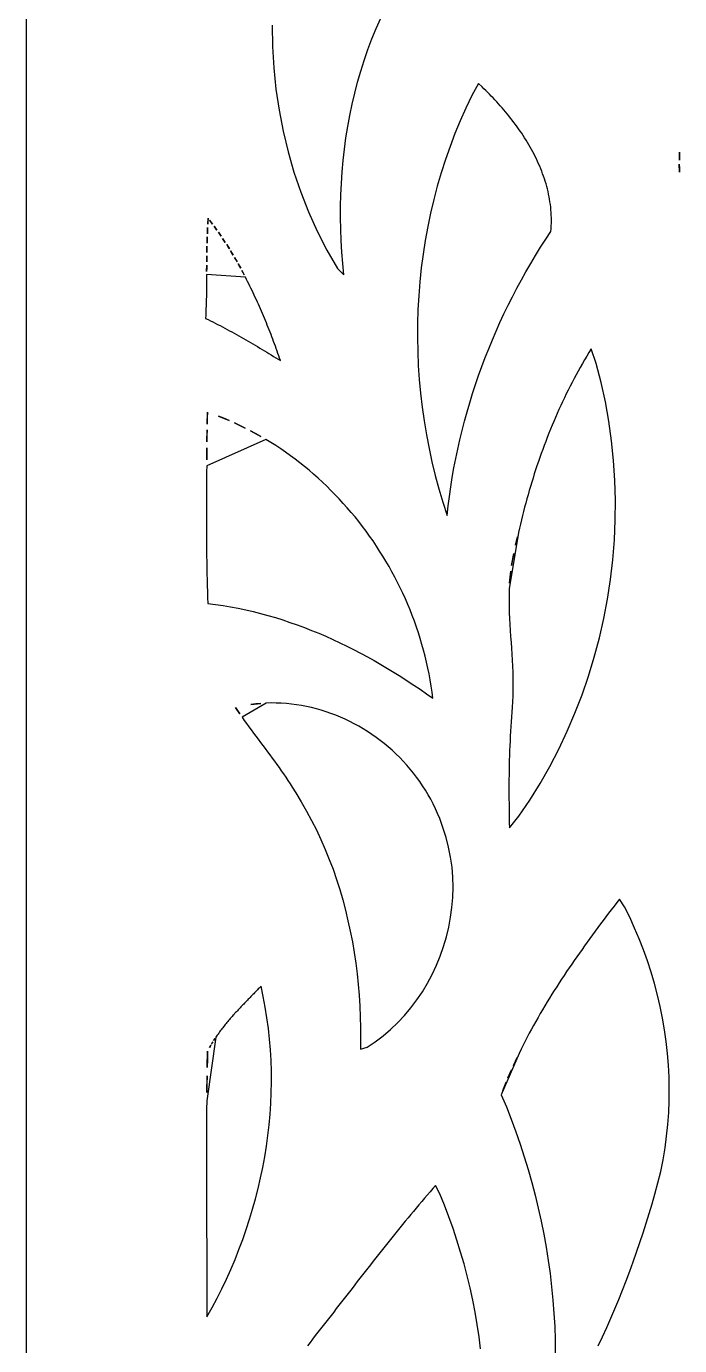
# Model space of a CAD drawing. Header units: metres. Extents: x 0 to 500, y 0 to 1000.
# Drawn here: x 0 to 91.1, y 452.6 to 636.7 of the extents above; entities that cross this region are included whole.
import ezdxf

# ---------------------------------------------------------------- set-up
doc = ezdxf.new("R2010")
doc.units = ezdxf.units.M
doc.layers.add('HOLE', color=7, linetype='Continuous')
doc.layers.add('OUTER', color=7, linetype='Continuous')

msp = doc.modelspace()

# ---------------------------------------------------------------- linework, layer by layer
at = {"layer": 'HOLE'}
for points in [[(34.26, 636.83), (34.32, 633.85), (34.5, 630.88), (34.81, 627.92), (35.24, 624.98), (35.81, 622.06), (36.5, 619.18), (37.32, 616.33), (38.27, 613.53), (39.36, 610.78), (40.57, 608.08), (41.91, 605.44), (43.39, 602.87), (44.27, 602), (44.12, 603.58), (44, 605.17), (43.91, 606.77), (43.85, 608.36), (43.82, 609.96), (43.83, 611.56), (43.87, 613.16), (43.94, 614.75), (44.05, 616.35), (44.19, 617.94), (44.36, 619.53), (44.58, 621.11), (44.83, 622.68), (45.11, 624.25), (45.43, 625.8), (45.8, 627.35), (46.2, 628.89), (46.63, 630.41), (47.11, 631.92), (47.63, 633.42), (48.19, 634.9), (48.79, 636.37), (49.44, 637.82)], [(79.77, 452.58), (80.37, 453.86), (80.96, 455.14), (81.53, 456.43), (82.08, 457.73), (82.62, 459.04), (83.15, 460.35), (83.66, 461.67), (84.15, 463), (84.63, 464.33), (85.1, 465.67), (85.56, 467.01), (86.01, 468.35), (86.44, 469.7), (86.86, 471.05), (87.27, 472.41), (87.67, 473.76), (88.09, 475.32), (88.48, 476.93), (88.8, 478.56), (89.08, 480.19), (89.3, 481.83), (89.47, 483.48), (89.59, 485.13), (89.66, 486.78), (89.68, 488.44), (89.64, 490.09), (89.56, 491.74), (89.43, 493.39), (89.25, 495.03), (89.02, 496.67), (88.74, 498.3), (88.41, 499.92), (88.04, 501.53), (87.62, 503.13), (87.15, 504.71), (86.64, 506.28), (86.09, 507.84), (85.49, 509.37), (84.84, 510.88), (84.15, 512.38), (83.42, 513.85), (82.72, 514.91), (82.34, 514.42), (81.97, 513.93), (81.59, 513.43), (81.21, 512.94), (80.83, 512.44), (80.46, 511.94), (80.08, 511.44), (79.71, 510.94), (79.34, 510.44), (78.96, 509.93), (78.59, 509.43), (78.23, 508.92), (77.86, 508.41), (77.5, 507.9), (77.13, 507.39), (76.77, 506.87), (76.42, 506.36), (76.06, 505.84), (75.71, 505.32), (75.35, 504.8), (75.01, 504.27), (74.66, 503.75), (74.32, 503.22), (73.98, 502.69), (73.64, 502.16), (73.3, 501.63), (72.97, 501.1), (72.65, 500.56), (72.32, 500.02), (72, 499.48), (71.68, 498.94), (71.37, 498.39), (71.06, 497.85), (70.75, 497.3), (70.45, 496.75), (70.15, 496.19), (69.86, 495.64), (69.57, 495.08), (69.28, 494.52), (69, 493.96), (68.73, 493.39), (66.24, 487.62), (66.24, 487.62), (66.95, 485.92), (67.62, 484.19), (68.27, 482.46), (68.87, 480.71), (69.45, 478.95), (69.99, 477.18), (70.49, 475.4), (70.97, 473.6), (71.4, 471.8), (71.8, 469.99), (72.17, 468.17), (72.5, 466.34), (72.79, 464.51), (73.04, 462.67), (73.26, 460.82), (73.44, 458.98), (73.59, 457.12), (73.69, 455.27), (73.76, 453.41), (73.78, 451.55)], [(63.36, 452.15), (63.14, 453.86), (62.89, 455.57), (62.6, 457.28), (62.27, 458.97), (61.9, 460.66), (61.49, 462.34), (61.05, 464.02), (60.57, 465.68), (60.06, 467.33), (59.52, 468.97), (58.94, 470.59), (58.33, 472.2), (57.69, 473.8), (57.08, 474.97), (56.69, 474.53), (56.3, 474.08), (55.91, 473.63), (55.52, 473.17), (55.14, 472.72), (54.75, 472.26), (54.37, 471.81), (53.99, 471.35), (53.61, 470.89), (53.23, 470.43), (52.85, 469.97), (52.47, 469.51), (52.09, 469.05), (51.72, 468.59), (51.34, 468.12), (50.97, 467.66), (50.59, 467.19), (50.22, 466.73), (49.85, 466.26), (49.48, 465.79), (49.11, 465.32), (48.74, 464.85), (48.37, 464.38), (48, 463.91), (47.63, 463.44), (47.27, 462.97), (46.9, 462.5), (46.53, 462.03), (46.16, 461.56), (45.8, 461.09), (45.43, 460.61), (45.07, 460.14), (44.7, 459.67), (44.33, 459.2), (43.97, 458.73), (43.6, 458.25), (43.23, 457.78), (42.87, 457.31), (42.5, 456.84), (42.14, 456.37), (41.77, 455.89), (41.4, 455.42), (41.03, 454.95), (40.67, 454.48), (40.3, 454.01), (39.93, 453.54), (39.56, 453.07), (39.19, 452.61)]]:
    msp.add_lwpolyline(points, dxfattribs=at)
for points in [[(63.04, 628.71), (62.15, 627), (61.31, 625.26), (60.52, 623.49), (59.78, 621.71), (59.09, 619.9), (58.45, 618.08), (57.85, 616.23), (57.31, 614.38), (56.82, 612.5), (56.37, 610.62), (55.98, 608.72), (55.63, 606.81), (55.33, 604.89), (55.08, 602.96), (54.88, 601.03), (54.73, 599.09), (54.62, 597.15), (54.56, 595.2), (54.55, 593.26), (54.59, 591.31), (54.67, 589.36), (54.8, 587.42), (54.98, 585.48), (55.21, 583.55), (55.48, 581.62), (55.8, 579.7), (56.16, 577.79), (56.57, 575.89), (57.03, 574), (57.53, 572.13), (58.08, 570.27), (58.67, 568.42), (58.83, 569.76), (59, 571.09), (59.19, 572.42), (59.41, 573.74), (59.64, 575.06), (59.9, 576.38), (60.18, 577.69), (60.47, 578.99), (60.79, 580.29), (61.12, 581.58), (61.47, 582.87), (61.85, 584.15), (62.24, 585.43), (62.65, 586.69), (63.08, 587.95), (63.53, 589.21), (64, 590.45), (64.49, 591.69), (65, 592.92), (65.52, 594.14), (66.06, 595.35), (66.62, 596.56), (67.2, 597.75), (67.79, 598.94), (68.41, 600.12), (69.04, 601.28), (69.68, 602.44), (70.35, 603.59), (71.03, 604.72), (71.73, 605.85), (72.44, 606.96), (73.17, 608.06), (73.2, 608.44), (73.22, 608.82), (73.23, 609.2), (73.24, 609.58), (73.23, 609.95), (73.22, 610.32), (73.2, 610.7), (73.17, 611.07), (73.13, 611.44), (73.09, 611.81), (73.03, 612.17), (72.98, 612.54), (72.91, 612.9), (72.84, 613.26), (72.76, 613.62), (72.67, 613.98), (72.58, 614.34), (72.48, 614.7), (72.37, 615.05), (72.26, 615.41), (72.14, 615.76), (72.01, 616.11), (71.88, 616.45), (71.74, 616.8), (71.6, 617.14), (71.45, 617.48), (71.3, 617.82), (71.14, 618.16), (70.98, 618.5), (70.81, 618.83), (70.64, 619.16), (70.46, 619.49), (70.28, 619.82), (70.09, 620.15), (69.9, 620.47), (69.7, 620.79), (69.5, 621.11), (69.3, 621.42), (69.09, 621.74), (68.88, 622.05), (68.66, 622.36), (68.45, 622.66), (68.22, 622.97), (68, 623.27), (67.77, 623.57), (67.54, 623.86), (67.31, 624.16), (67.07, 624.45), (66.83, 624.74), (66.59, 625.02), (66.35, 625.31), (66.1, 625.59), (65.86, 625.86), (65.61, 626.14), (65.35, 626.41), (65.1, 626.68), (64.85, 626.94), (64.59, 627.2), (64.34, 627.46), (64.08, 627.72), (63.82, 627.97), (63.56, 628.22), (63.04, 628.71)], [(91.12, 619.12), (91.09, 618.56), (91.08, 618), (91.12, 619.12)], [(91.07, 617.43), (91.08, 616.87), (91.11, 616.3), (91.07, 617.43)], [(25.35, 609.92), (25.32, 609.48), (25.3, 609.05), (25.35, 609.92)], [(25.97, 609.08), (25.77, 609.36), (25.56, 609.64), (25.97, 609.08)], [(25.28, 608.61), (25.26, 608.17), (25.24, 607.73), (25.28, 608.61)], [(26.58, 608.24), (26.38, 608.52), (26.18, 608.8), (26.58, 608.24)], [(27.18, 607.38), (26.98, 607.66), (26.78, 607.95), (27.18, 607.38)], [(25.19, 605.98), (25.19, 605.55), (25.18, 605.11), (25.19, 605.98)], [(25.23, 607.3), (25.22, 606.86), (25.2, 606.42), (25.23, 607.3)], [(27.75, 606.51), (27.56, 606.8), (27.37, 607.09), (27.75, 606.51)], [(28.31, 605.62), (28.13, 605.92), (27.94, 606.21), (28.31, 605.62)], [(25.17, 604.67), (25.16, 604.23), (25.16, 603.8), (25.17, 604.67)], [(28.85, 604.73), (28.67, 605.03), (28.49, 605.33), (28.85, 604.73)], [(29.38, 603.82), (29.2, 604.13), (29.03, 604.43), (29.38, 603.82)], [(25.14, 602.05), (25.13, 601.61), (25.13, 601.17), (25.12, 600.73), (25.12, 600.3), (25.11, 599.86), (25.1, 599.42), (25.1, 598.98), (25.09, 598.55), (25.08, 598.11), (25.06, 597.67), (25.05, 597.24), (25.04, 596.8), (25.02, 596.36), (25, 595.92), (25.34, 595.76), (25.67, 595.6), (26.01, 595.43), (26.34, 595.26), (26.68, 595.09), (27.01, 594.92), (27.34, 594.74), (27.67, 594.57), (28, 594.39), (28.33, 594.21), (28.66, 594.03), (28.99, 593.85), (29.31, 593.67), (29.64, 593.49), (29.97, 593.3), (30.29, 593.12), (30.61, 592.93), (30.94, 592.74), (31.26, 592.56), (31.59, 592.37), (31.91, 592.18), (32.23, 591.99), (32.55, 591.79), (32.87, 591.6), (33.2, 591.41), (33.52, 591.22), (33.84, 591.02), (34.16, 590.83), (34.48, 590.63), (34.8, 590.44), (35.12, 590.25), (35.44, 590.05), (35.32, 590.38), (35.21, 590.71), (35.09, 591.04), (34.97, 591.37), (34.85, 591.7), (34.73, 592.03), (34.61, 592.36), (34.49, 592.69), (34.37, 593.02), (34.24, 593.35), (34.12, 593.68), (33.99, 594.01), (33.86, 594.33), (33.73, 594.66), (33.6, 594.99), (33.47, 595.31), (33.34, 595.64), (33.2, 595.96), (33.07, 596.28), (32.93, 596.61), (32.79, 596.93), (32.65, 597.25), (32.51, 597.57), (32.37, 597.89), (32.22, 598.21), (32.08, 598.53), (31.93, 598.85), (31.78, 599.17), (31.63, 599.48), (31.48, 599.8), (31.33, 600.12), (31.18, 600.43), (31.02, 600.74), (30.86, 601.06), (30.7, 601.37), (30.54, 601.68), (25.14, 602.05)], [(25.15, 603.36), (25.15, 602.92), (25.14, 602.48), (25.15, 603.36)], [(29.89, 602.91), (29.72, 603.22), (29.55, 603.52), (29.89, 602.91)], [(30.38, 601.99), (30.22, 602.3), (30.05, 602.6), (30.38, 601.99)], [(67.36, 558.18), (67.33, 557.35), (67.33, 556.53), (67.34, 555.7), (67.36, 554.87), (67.39, 554.05), (67.44, 553.22), (67.49, 552.39), (67.54, 551.56), (67.6, 550.73), (67.65, 549.9), (67.71, 549.07), (67.76, 548.24), (67.8, 547.41), (67.84, 546.58), (67.86, 545.75), (67.87, 544.92), (67.87, 544.09), (67.85, 543.26), (67.81, 542.44), (67.75, 541.67), (67.7, 541), (67.65, 540.33), (67.61, 539.66), (67.57, 538.99), (67.53, 538.32), (67.49, 537.65), (67.46, 536.97), (67.43, 536.3), (67.41, 535.63), (67.38, 534.96), (67.36, 534.28), (67.35, 533.61), (67.33, 532.94), (67.32, 532.27), (67.31, 531.59), (67.31, 530.92), (67.31, 530.25), (67.31, 529.57), (67.31, 528.9), (67.32, 528.23), (67.32, 527.55), (67.33, 526.88), (67.35, 526.21), (67.36, 525.53), (67.38, 524.86), (68.68, 526.48), (70.21, 528.73), (71.65, 531.04), (73, 533.42), (74.27, 535.85), (75.44, 538.33), (76.52, 540.85), (77.51, 543.42), (78.41, 546.03), (79.21, 548.67), (79.92, 551.34), (80.53, 554.04), (81.05, 556.76), (81.47, 559.5), (81.79, 562.25), (82.01, 565.01), (82.14, 567.78), (82.16, 570.55), (82.09, 573.32), (81.91, 576.08), (81.63, 578.83), (81.25, 581.57), (80.77, 584.29), (80.18, 586.98), (79.48, 589.65), (78.79, 591.66), (78.47, 591.16), (78.16, 590.64), (77.86, 590.13), (77.56, 589.61), (77.26, 589.09), (76.97, 588.57), (76.68, 588.05), (76.4, 587.52), (76.12, 586.99), (75.84, 586.46), (75.57, 585.92), (75.31, 585.38), (75.04, 584.84), (74.79, 584.3), (74.53, 583.76), (74.28, 583.21), (74.04, 582.66), (73.8, 582.11), (73.56, 581.56), (73.33, 581.01), (73.1, 580.45), (72.88, 579.89), (72.66, 579.33), (72.44, 578.77), (72.23, 578.21), (72.02, 577.64), (71.81, 577.08), (71.61, 576.51), (71.42, 575.94), (71.22, 575.37), (71.03, 574.79), (70.85, 574.22), (70.67, 573.64), (70.49, 573.07), (70.31, 572.49), (70.14, 571.91), (69.97, 571.33), (69.81, 570.75), (69.65, 570.16), (69.49, 569.58), (69.34, 569), (69.19, 568.41), (69.05, 567.82), (68.9, 567.24), (68.76, 566.65), (68.63, 566.06), (67.36, 558.18)], [(25.24, 582.86), (25.23, 582.03), (25.22, 581.19), (25.24, 582.86)], [(28.29, 581.68), (27.54, 582), (26.78, 582.3), (28.29, 581.68)], [(25.21, 580.36), (25.19, 579.52), (25.18, 578.69), (25.21, 580.36)], [(30.52, 580.63), (29.78, 581), (29.04, 581.34), (30.52, 580.63)], [(32.69, 579.47), (31.97, 579.87), (31.25, 580.26), (32.69, 579.47)], [(25.15, 575.35), (25.14, 574.51), (25.13, 573.68), (25.12, 572.84), (25.12, 572.01), (25.11, 571.17), (25.11, 570.33), (25.11, 569.5), (25.11, 568.66), (25.11, 567.83), (25.11, 566.99), (25.11, 566.15), (25.12, 565.32), (25.13, 564.48), (25.13, 563.65), (25.14, 562.81), (25.16, 561.98), (25.17, 561.14), (25.19, 560.31), (25.21, 559.47), (25.23, 558.64), (25.25, 557.8), (25.28, 556.97), (25.31, 556.13), (26.37, 556), (27.44, 555.85), (28.49, 555.67), (29.55, 555.48), (30.59, 555.26), (31.64, 555.02), (32.67, 554.76), (33.7, 554.48), (34.73, 554.18), (35.75, 553.86), (36.77, 553.52), (37.78, 553.17), (38.78, 552.79), (39.78, 552.4), (40.77, 551.99), (41.76, 551.57), (42.74, 551.13), (43.72, 550.67), (44.69, 550.2), (45.65, 549.72), (46.61, 549.22), (47.56, 548.71), (48.5, 548.18), (49.44, 547.64), (50.37, 547.09), (51.3, 546.53), (52.21, 545.96), (53.13, 545.38), (54.03, 544.78), (54.93, 544.18), (55.82, 543.57), (56.71, 542.95), (56.6, 543.79), (56.47, 544.64), (56.33, 545.48), (56.18, 546.32), (56.01, 547.15), (55.82, 547.98), (55.62, 548.81), (55.41, 549.63), (55.18, 550.45), (54.94, 551.26), (54.68, 552.07), (54.41, 552.87), (54.13, 553.67), (53.83, 554.46), (53.52, 555.25), (53.2, 556.03), (52.86, 556.8), (52.51, 557.57), (52.15, 558.33), (51.78, 559.09), (51.39, 559.84), (50.99, 560.58), (50.58, 561.31), (50.16, 562.04), (49.72, 562.76), (49.27, 563.47), (48.82, 564.17), (48.35, 564.87), (47.87, 565.56), (47.38, 566.24), (46.87, 566.91), (46.36, 567.57), (45.84, 568.22), (45.3, 568.86), (44.76, 569.49), (44.2, 570.12), (43.64, 570.73), (43.07, 571.33), (42.48, 571.93), (41.89, 572.51), (41.29, 573.08), (40.68, 573.64), (40.06, 574.19), (39.43, 574.73), (38.79, 575.26), (38.14, 575.78), (37.49, 576.28), (36.83, 576.77), (36.15, 577.25), (35.48, 577.72), (34.79, 578.18), (34.1, 578.62), (33.4, 579.05), (25.15, 575.35)], [(25.17, 577.85), (25.16, 577.02), (25.15, 576.18), (25.17, 577.85)], [(68.49, 565.47), (68.37, 564.88), (68.24, 564.29), (68.49, 565.47)], [(68, 563.11), (67.82, 562.29), (67.68, 561.47), (68, 563.11)], [(67.56, 560.65), (67.47, 559.83), (67.4, 559), (67.56, 560.65)], [(29.18, 541.66), (29.47, 541.2), (29.78, 540.75), (29.18, 541.66)], [(30.09, 540.3), (30.4, 539.85), (30.71, 539.41), (31.03, 538.96), (31.35, 538.52), (31.68, 538.08), (32, 537.65), (32.33, 537.21), (32.65, 536.77), (32.98, 536.34), (33.31, 535.9), (33.63, 535.46), (33.96, 535.03), (34.29, 534.59), (34.61, 534.15), (34.93, 533.71), (35.25, 533.26), (35.56, 532.82), (35.87, 532.37), (36.18, 531.92), (36.48, 531.46), (36.78, 531), (37.08, 530.54), (37.57, 529.76), (38.35, 528.49), (39.09, 527.2), (39.79, 525.89), (40.46, 524.56), (41.09, 523.21), (41.68, 521.85), (42.24, 520.46), (42.77, 519.07), (43.25, 517.66), (43.71, 516.23), (44.13, 514.8), (44.51, 513.35), (44.86, 511.89), (45.18, 510.42), (45.47, 508.95), (45.72, 507.47), (45.94, 505.98), (46.13, 504.49), (46.29, 502.99), (46.41, 501.49), (46.51, 499.99), (46.58, 498.49), (46.61, 496.99), (46.62, 495.49), (46.59, 493.99), (47.53, 494.25), (48.67, 495.01), (49.76, 495.84), (50.8, 496.73), (51.8, 497.68), (52.74, 498.68), (53.62, 499.74), (54.45, 500.84), (55.23, 501.99), (55.94, 503.18), (56.6, 504.41), (57.19, 505.68), (57.72, 506.97), (58.19, 508.29), (58.59, 509.63), (58.92, 510.99), (59.18, 512.37), (59.36, 513.76), (59.48, 515.15), (59.52, 516.56), (59.48, 517.96), (59.37, 519.36), (59.18, 520.76), (58.9, 522.14), (58.54, 523.51), (58.15, 524.74), (57.91, 525.45), (57.65, 526.15), (57.36, 526.84), (57.06, 527.52), (56.74, 528.18), (56.4, 528.84), (56.04, 529.48), (55.66, 530.11), (55.27, 530.73), (54.86, 531.33), (54.43, 531.92), (53.99, 532.5), (53.53, 533.06), (53.06, 533.61), (52.57, 534.15), (52.07, 534.67), (51.55, 535.17), (51.02, 535.67), (50.48, 536.14), (49.92, 536.6), (49.36, 537.05), (48.78, 537.47), (48.19, 537.89), (47.59, 538.28), (46.98, 538.66), (46.37, 539.02), (45.74, 539.36), (45.1, 539.69), (44.46, 540), (43.81, 540.29), (43.15, 540.56), (42.48, 540.81), (41.81, 541.04), (41.14, 541.26), (40.45, 541.45), (39.76, 541.63), (39.07, 541.78), (38.38, 541.91), (37.68, 542.03), (36.97, 542.12), (36.27, 542.19), (35.56, 542.24), (34.85, 542.26), (34.14, 542.27), (33.43, 542.25), (30.09, 540.3)], [(32.72, 542.21), (32.01, 542.15), (31.3, 542.06), (32.72, 542.21)], [(25.15, 486.77), (25.14, 485.61), (25.13, 484.45), (25.12, 483.29), (25.12, 482.14), (25.11, 480.98), (25.11, 479.82), (25.11, 478.66), (25.11, 477.5), (25.11, 476.34), (25.11, 475.18), (25.12, 474.02), (25.12, 472.86), (25.13, 471.7), (25.13, 470.54), (25.14, 469.38), (25.14, 468.23), (25.15, 467.07), (25.16, 465.91), (25.16, 464.75), (25.17, 463.59), (25.17, 462.43), (25.18, 461.27), (25.18, 460.11), (25.18, 458.95), (25.19, 457.79), (25.19, 456.63), (25.91, 457.92), (26.6, 459.23), (27.27, 460.56), (27.9, 461.9), (28.51, 463.25), (29.1, 464.62), (29.65, 466.01), (30.17, 467.41), (30.66, 468.82), (31.13, 470.24), (31.56, 471.67), (31.96, 473.11), (32.33, 474.56), (32.67, 476.02), (32.97, 477.49), (33.24, 478.96), (33.48, 480.44), (33.68, 481.92), (33.85, 483.41), (33.99, 484.9), (34.09, 486.4), (34.15, 487.89), (34.18, 489.39), (34.17, 490.89), (34.12, 492.38), (34.04, 493.88), (33.92, 495.37), (33.76, 496.86), (33.56, 498.35), (33.32, 499.83), (33.04, 501.31), (32.73, 502.78), (32.6, 502.64), (32.48, 502.51), (32.35, 502.38), (32.22, 502.25), (32.1, 502.12), (31.97, 501.98), (31.84, 501.85), (31.71, 501.72), (31.59, 501.59), (31.46, 501.46), (31.33, 501.33), (31.2, 501.2), (31.08, 501.06), (30.95, 500.93), (30.82, 500.8), (30.69, 500.67), (30.56, 500.54), (30.44, 500.4), (30.31, 500.27), (30.18, 500.14), (30.06, 500.01), (29.93, 499.87), (29.8, 499.74), (29.68, 499.61), (29.55, 499.47), (29.43, 499.34), (29.3, 499.2), (29.18, 499.07), (29.05, 498.93), (28.93, 498.79), (28.81, 498.66), (28.68, 498.52), (28.56, 498.38), (28.44, 498.24), (28.32, 498.1), (28.2, 497.96), (28.08, 497.82), (27.96, 497.68), (27.85, 497.54), (27.73, 497.4), (27.62, 497.26), (27.5, 497.11), (27.39, 496.97), (27.28, 496.82), (27.16, 496.68), (27.05, 496.53), (26.94, 496.38), (26.84, 496.23), (26.73, 496.08), (26.62, 495.93), (26.52, 495.78), (26.41, 495.63), (25.15, 486.77)], [(26.31, 495.48), (26.21, 495.32), (26.11, 495.17), (26.31, 495.48)], [(25.28, 493.72), (25.25, 492.56), (25.23, 491.4), (25.28, 493.72)], [(25.73, 494.53), (25.63, 494.37), (25.54, 494.21), (25.73, 494.53)], [(26.01, 495.01), (25.92, 494.85), (25.82, 494.69), (26.01, 495.01)], [(68.46, 492.83), (68.19, 492.26), (67.93, 491.69), (68.46, 492.83)], [(25.2, 490.25), (25.18, 489.09), (25.17, 487.93), (25.2, 490.25)], [(67.67, 491.11), (67.42, 490.54), (67.17, 489.96), (67.67, 491.11)], [(66.93, 489.38), (66.7, 488.8), (66.47, 488.21), (66.93, 489.38)]]:
    msp.add_lwpolyline(points, close=True, dxfattribs=at)
at = {"layer": 'OUTER'}
msp.add_lwpolyline([(0, 429.89), (0, 459.03), (0, 488.28), (0, 517.57), (0, 546.81), (0, 575.91), (0, 604.77), (0, 633.32), (0, 661.45), (0, 689.08), (0, 716.11), (0, 742.48), (0, 768.07), (0, 792.8), (0, 816.58)], dxfattribs=at)

doc.saveas('drawing.dxf')
